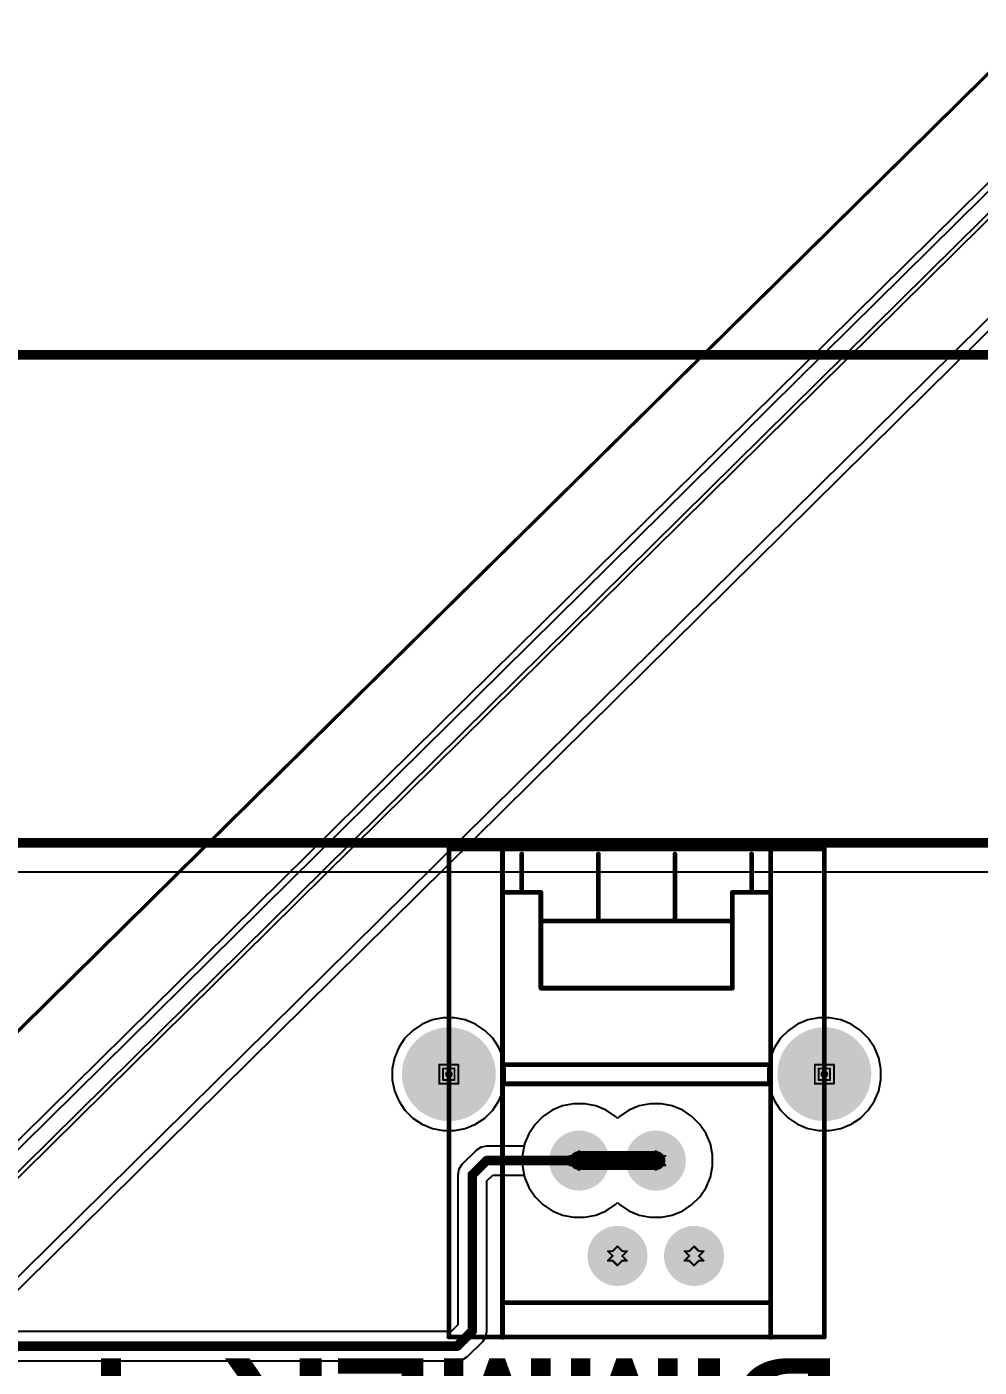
# Model space of a CAD drawing. Header units: inches. Extents: x 0 to 212, y 0 to 208.
# Drawn here: x 5.548 to 6.546, y 3.627 to 5.033 of the extents above; entities that cross this region are included whole.
import ezdxf

# ---------------------------------------------------------------- set-up
doc = ezdxf.new("R2010")
doc.units = ezdxf.units.IN
doc.header["$MEASUREMENT"] = 0
for name, color, linetype in [('Board Outline', 216, 'Continuous'), ('Bottom Layer', 5, 'Continuous'), ('Bottom Solder', 6, 'Continuous'), ('Dimensions', 6, 'Continuous'), ('Drill Drawing', 1, 'Continuous'), ('Multi-Layer', 9, 'Continuous'), ('Pad Holes', 156, 'Continuous'), ('Top Layer', 1, 'Continuous'), ('Top Overlay', 2, 'Continuous'), ('Top Solder', 216, 'Continuous')]:
    doc.layers.add(name, color=color, linetype=linetype)
doc.styles.add('Arial Black_Bold', font='', dxfattribs={"height": 0.2})
doc.styles.get('Arial Black_Bold').set_extended_font_data('Arial Black', bold=True)

# ---------------------------------------------------------------- blocks, each defined once
blk = doc.blocks.new('28_UFQFPN__4_4__11')
at = {"layer": 'Top Solder'}
for p in [(-0.0685, 0.0674), (-0.0625, -0.0507), (-0.0507, 0.0871), (-0.0507, -0.0625), (0.0615, -0.0625), (0.0674, 0.0871), (0.0871, 0.0674), (0.0871, -0.0507)]:
    blk.add_line(p, (207.6842, 205.1659), dxfattribs=at)
blk = doc.blocks.new('R_RJ11R04P_A802_101')
at = {"layer": 'Bottom Layer'}
h = blk.add_hatch(color=5, dxfattribs=at)
edge = h.paths.add_edge_path()
edge.add_arc((-0.0602, 0.0953), 0.0295, 0, 360)
h = blk.add_hatch(color=5, dxfattribs=at)
edge = h.paths.add_edge_path()
edge.add_arc((0.0201, 0.0953), 0.0295, 0, 360)
h = blk.add_hatch(color=5, dxfattribs=at)
edge = h.paths.add_edge_path()
edge.add_arc((-0.0201, -0.0047), 0.0295, 0, 360)
h = blk.add_hatch(color=5, dxfattribs=at)
edge = h.paths.add_edge_path()
edge.add_arc((0.0602, -0.0047), 0.0295, 0, 360)
at = {"layer": 'Bottom Solder'}
h = blk.add_hatch(color=6, dxfattribs=at)
edge = h.paths.add_edge_path()
edge.add_arc((-0.0602, 0.0953), 0.0315, 0, 360)
h = blk.add_hatch(color=6, dxfattribs=at)
edge = h.paths.add_edge_path()
edge.add_arc((0.0201, 0.0953), 0.0315, 0, 360)
h = blk.add_hatch(color=6, dxfattribs=at)
edge = h.paths.add_edge_path()
edge.add_arc((-0.0201, -0.0047), 0.0315, 0, 360)
h = blk.add_hatch(color=6, dxfattribs=at)
edge = h.paths.add_edge_path()
edge.add_arc((0.0602, -0.0047), 0.0315, 0, 360)
h = blk.add_hatch(color=6, dxfattribs=at)
edge = h.paths.add_edge_path()
edge.add_arc((-0.1968, -0.0953), 0.004, 0, 360)
h = blk.add_hatch(color=6, dxfattribs=at)
edge = h.paths.add_edge_path()
edge.add_arc((0.1968, -0.0953), 0.004, 0, 360)
at = {"layer": 'Multi-Layer'}
h = blk.add_hatch(color=9, dxfattribs=at)
edge = h.paths.add_edge_path()
edge.add_arc((-0.0602, 0.0953), 0.0295, 0, 360)
h = blk.add_hatch(color=9, dxfattribs=at)
edge = h.paths.add_edge_path()
edge.add_arc((0.0201, 0.0953), 0.0295, 0, 360)
h = blk.add_hatch(color=9, dxfattribs=at)
edge = h.paths.add_edge_path()
edge.add_arc((-0.0201, -0.0047), 0.0295, 0, 360)
h = blk.add_hatch(color=9, dxfattribs=at)
edge = h.paths.add_edge_path()
edge.add_arc((0.0602, -0.0047), 0.0295, 0, 360)
at = {"layer": 'Pad Holes'}
h = blk.add_hatch(color=7, dxfattribs=at)
edge = h.paths.add_edge_path()
edge.add_arc((-0.0602, 0.0953), 0.0177, 0, 360)
h = blk.add_hatch(color=7, dxfattribs=at)
edge = h.paths.add_edge_path()
edge.add_arc((0.0201, 0.0953), 0.0177, 0, 360)
h = blk.add_hatch(color=7, dxfattribs=at)
edge = h.paths.add_edge_path()
edge.add_arc((-0.0201, -0.0047), 0.0177, 0, 360)
h = blk.add_hatch(color=7, dxfattribs=at)
edge = h.paths.add_edge_path()
edge.add_arc((0.0602, -0.0047), 0.0177, 0, 360)
h = blk.add_hatch(color=7, dxfattribs=at)
edge = h.paths.add_edge_path()
edge.add_arc((-0.1968, -0.0953), 0.0492, 0, 360)
h = blk.add_hatch(color=7, dxfattribs=at)
edge = h.paths.add_edge_path()
edge.add_arc((0.1968, -0.0953), 0.0492, 0, 360)
at = {"layer": 'Top Layer'}
h = blk.add_hatch(color=1, dxfattribs=at)
edge = h.paths.add_edge_path()
edge.add_arc((-0.0602, 0.0953), 0.0295, 0, 360)
h = blk.add_hatch(color=1, dxfattribs=at)
edge = h.paths.add_edge_path()
edge.add_arc((0.0201, 0.0953), 0.0295, 0, 360)
h = blk.add_hatch(color=1, dxfattribs=at)
edge = h.paths.add_edge_path()
edge.add_arc((-0.0201, -0.0047), 0.0295, 0, 360)
h = blk.add_hatch(color=1, dxfattribs=at)
edge = h.paths.add_edge_path()
edge.add_arc((0.0602, -0.0047), 0.0295, 0, 360)
at = {"layer": 'Top Solder'}
h = blk.add_hatch(color=216, dxfattribs=at)
edge = h.paths.add_edge_path()
edge.add_arc((-0.0602, 0.0953), 0.0315, 0, 360)
h = blk.add_hatch(color=216, dxfattribs=at)
edge = h.paths.add_edge_path()
edge.add_arc((0.0201, 0.0953), 0.0315, 0, 360)
h = blk.add_hatch(color=216, dxfattribs=at)
edge = h.paths.add_edge_path()
edge.add_arc((-0.0201, -0.0047), 0.0315, 0, 360)
h = blk.add_hatch(color=216, dxfattribs=at)
edge = h.paths.add_edge_path()
edge.add_arc((0.0602, -0.0047), 0.0315, 0, 360)
h = blk.add_hatch(color=216, dxfattribs=at)
edge = h.paths.add_edge_path()
edge.add_arc((-0.1968, -0.0953), 0.004, 0, 360)
h = blk.add_hatch(color=216, dxfattribs=at)
edge = h.paths.add_edge_path()
edge.add_arc((0.1968, -0.0953), 0.004, 0, 360)
at = {"layer": 'Top Overlay', "const_width": 0.005}
for points in [[(0.1968, 0.1803), (-0.1968, 0.1803)], [(-0.1968, 0.1803), (-0.1968, -0.3315)], [(-0.1406, 0.1807), (-0.1406, -0.3311)], [(0.1406, 0.1807), (0.1406, -0.3311)], [(0.1968, 0.1803), (0.1968, -0.3315)], [(0.1406, 0.1444), (-0.1406, 0.1444)], [(0.1405, -0.0852), (-0.1406, -0.0852)], [(0.1405, -0.1053), (-0.1406, -0.1053)], [(0.1004, -0.1856), (-0.1004, -0.1856)], [(-0.1004, -0.1856), (-0.1004, -0.286)], [(0.1004, -0.1856), (0.1004, -0.286)], [(0.1004, -0.2559), (-0.1004, -0.2559)], [(-0.0402, -0.2559), (-0.0402, -0.3262)], [(0.0402, -0.2559), (0.0402, -0.3262)], [(-0.1004, -0.286), (-0.1406, -0.286)], [(-0.1205, -0.286), (-0.1205, -0.3262)], [(0.1406, -0.286), (0.1004, -0.286)], [(0.1205, -0.286), (0.1205, -0.3262)], [(0.1968, -0.3315), (-0.1969, -0.3315)]]:
    blk.add_lwpolyline(points, dxfattribs=at)
at = {"layer": 'Top Overlay', "const_width": 0.0025}
for points in [[(-0.1981, 0.1803, 1), (-0.1956, 0.1803, 1)], [(-0.1981, 0.1803, 1), (-0.1956, 0.1803, 1)], [(-0.1418, 0.1807, 1), (-0.1393, 0.1807, 1)], [(0.1393, 0.1807, 1), (0.1418, 0.1807, 1)], [(0.1956, 0.1803, 1), (0.1981, 0.1803, 1)], [(0.1956, 0.1803, 1), (0.1981, 0.1803, 1)], [(-0.1418, 0.1444, 1), (-0.1393, 0.1444, 1)], [(0.1393, 0.1444, 1), (0.1418, 0.1444, 1)], [(-0.1418, -0.0852, 1), (-0.1393, -0.0852, 1)], [(0.1393, -0.0852, 1), (0.1418, -0.0852, 1)], [(-0.1418, -0.1053, 1), (-0.1393, -0.1053, 1)], [(0.1393, -0.1053, 1), (0.1418, -0.1053, 1)], [(-0.1016, -0.1856, 1), (-0.0991, -0.1856, 1)], [(-0.1016, -0.1856, 1), (-0.0991, -0.1856, 1)], [(0.0991, -0.1856, 1), (0.1016, -0.1856, 1)], [(0.0991, -0.1856, 1), (0.1016, -0.1856, 1)], [(-0.1016, -0.2559, 1), (-0.0991, -0.2559, 1)], [(-0.0414, -0.2559, 1), (-0.0389, -0.2559, 1)], [(0.0389, -0.2559, 1), (0.0414, -0.2559, 1)], [(0.0991, -0.2559, 1), (0.1016, -0.2559, 1)], [(-0.1418, -0.286, 1), (-0.1393, -0.286, 1)], [(-0.1217, -0.286, 1), (-0.1192, -0.286, 1)], [(-0.1016, -0.286, 1), (-0.0991, -0.286, 1)], [(-0.1016, -0.286, 1), (-0.0991, -0.286, 1)], [(0.0991, -0.286, 1), (0.1016, -0.286, 1)], [(0.0991, -0.286, 1), (0.1016, -0.286, 1)], [(0.1192, -0.286, 1), (0.1217, -0.286, 1)], [(0.1393, -0.286, 1), (0.1418, -0.286, 1)], [(-0.1981, -0.3315, 1), (-0.1956, -0.3315, 1)], [(-0.1981, -0.3315, 1), (-0.1956, -0.3315, 1)], [(-0.1418, -0.3311, 1), (-0.1393, -0.3311, 1)], [(-0.1217, -0.3262, 1), (-0.1192, -0.3262, 1)], [(-0.0414, -0.3262, 1), (-0.0389, -0.3262, 1)], [(0.0389, -0.3262, 1), (0.0414, -0.3262, 1)], [(0.1192, -0.3262, 1), (0.1217, -0.3262, 1)], [(0.1393, -0.3311, 1), (0.1418, -0.3311, 1)], [(0.1956, -0.3315, 1), (0.1981, -0.3315, 1)], [(0.1956, -0.3315, 1), (0.1981, -0.3315, 1)]]:
    blk.add_lwpolyline(points, format="xyb", close=True, dxfattribs=at)

msp = doc.modelspace()

# ---------------------------------------------------------------- linework, layer by layer
at = {"layer": 'Board Outline', "const_width": 0.01}
msp.add_lwpolyline([(-0.1578, 4.1769), (8.1099, 4.1769)], dxfattribs=at)
at = {"layer": 'Bottom Layer'}
for p, q in [((0.1045, 4.1466), (7.8534, 4.1466)), ((5.9842, 3.9934), (5.9728, 3.9911)), ((5.9959, 3.9934), (5.9842, 3.9934)), ((6.0073, 3.9911), (5.9959, 3.9934)), ((6.3779, 3.9934), (6.3665, 3.9911)), ((6.3896, 3.9934), (6.3779, 3.9934)), ((6.401, 3.9911), (6.3896, 3.9934)), ((5.9523, 3.9802), (5.944, 3.9719)), ((5.962, 3.9867), (5.9523, 3.9802)), ((5.9728, 3.9911), (5.962, 3.9867)), ((6.0181, 3.9867), (6.0073, 3.9911)), ((6.0278, 3.9802), (6.0181, 3.9867)), ((6.036, 3.9719), (6.0278, 3.9802)), ((6.346, 3.9802), (6.3377, 3.9719)), ((6.3557, 3.9867), (6.346, 3.9802)), ((6.3665, 3.9911), (6.3557, 3.9867)), ((6.4118, 3.9867), (6.401, 3.9911)), ((6.4215, 3.9802), (6.4118, 3.9867)), ((6.4297, 3.9719), (6.4215, 3.9802)), ((5.944, 3.9719), (5.9376, 3.9622)), ((6.0425, 3.9622), (6.036, 3.9719)), ((6.3377, 3.9719), (6.3313, 3.9622)), ((6.4362, 3.9622), (6.4297, 3.9719)), ((5.9331, 3.9515), (5.9308, 3.94)), ((5.9376, 3.9622), (5.9331, 3.9515)), ((6.047, 3.9515), (6.0425, 3.9622)), ((6.0492, 3.94), (6.047, 3.9515)), ((6.3268, 3.9515), (6.3245, 3.94)), ((6.3313, 3.9622), (6.3268, 3.9515)), ((6.4407, 3.9515), (6.4362, 3.9622)), ((6.4429, 3.94), (6.4407, 3.9515)), ((5.9308, 3.94), (5.9308, 3.9284)), ((6.0492, 3.9284), (6.0492, 3.94)), ((6.3245, 3.94), (6.3245, 3.9284)), ((6.4429, 3.9284), (6.4429, 3.94)), ((5.9308, 3.9284), (5.9331, 3.9169)), ((6.047, 3.9169), (6.0492, 3.9284)), ((6.3245, 3.9284), (6.3268, 3.9169)), ((6.4407, 3.9169), (6.4429, 3.9284)), ((5.9331, 3.9169), (5.9376, 3.9062)), ((6.0425, 3.9062), (6.047, 3.9169)), ((6.3268, 3.9169), (6.3313, 3.9062)), ((6.4362, 3.9062), (6.4407, 3.9169)), ((5.9376, 3.9062), (5.944, 3.8965)), ((5.944, 3.8965), (5.9523, 3.8882)), ((6.0278, 3.8882), (6.036, 3.8965)), ((6.036, 3.8965), (6.0425, 3.9062)), ((6.0984, 3.8964), (6.0887, 3.8899)), ((6.1093, 3.9009), (6.0984, 3.8964)), ((6.1208, 3.9032), (6.1093, 3.9009)), ((6.1325, 3.9032), (6.1208, 3.9032)), ((6.144, 3.9009), (6.1325, 3.9032)), ((6.1548, 3.8964), (6.144, 3.9009)), ((6.1646, 3.8899), (6.1548, 3.8964)), ((6.1788, 3.8964), (6.169, 3.8899)), ((6.1896, 3.9009), (6.1788, 3.8964)), ((6.2011, 3.9032), (6.1896, 3.9009)), ((6.2128, 3.9032), (6.2011, 3.9032)), ((6.2243, 3.9009), (6.2128, 3.9032)), ((6.2352, 3.8964), (6.2243, 3.9009)), ((6.2449, 3.8899), (6.2352, 3.8964)), ((6.3313, 3.9062), (6.3377, 3.8965)), ((6.3377, 3.8965), (6.346, 3.8882)), ((6.4215, 3.8882), (6.4297, 3.8965)), ((6.4297, 3.8965), (6.4362, 3.9062)), ((5.9523, 3.8882), (5.962, 3.8817)), ((5.962, 3.8817), (5.9728, 3.8773)), ((6.0073, 3.8773), (6.0181, 3.8817)), ((6.0181, 3.8817), (6.0278, 3.8882)), ((6.0804, 3.8816), (6.0739, 3.8718)), ((6.0887, 3.8899), (6.0804, 3.8816)), ((6.1668, 3.8877), (6.1646, 3.8899)), ((6.169, 3.8899), (6.1668, 3.8877)), ((6.2532, 3.8816), (6.2449, 3.8899)), ((6.2597, 3.8718), (6.2532, 3.8816)), ((6.346, 3.8882), (6.3557, 3.8817)), ((6.3557, 3.8817), (6.3665, 3.8773)), ((6.401, 3.8773), (6.4118, 3.8817)), ((6.4118, 3.8817), (6.4215, 3.8882)), ((5.9728, 3.8773), (5.9842, 3.875)), ((5.9842, 3.875), (5.9959, 3.875)), ((5.9959, 3.875), (6.0073, 3.8773)), ((6.0739, 3.8718), (6.0694, 3.861)), ((6.2642, 3.861), (6.2597, 3.8718)), ((6.3665, 3.8773), (6.3779, 3.875)), ((6.3779, 3.875), (6.3896, 3.875)), ((6.3896, 3.875), (6.401, 3.8773)), ((6.0189, 3.8545), (6.0038, 3.8394)), ((6.0238, 3.8578), (6.0189, 3.8545)), ((6.0297, 3.8589), (6.0238, 3.8578)), ((6.069, 3.8589), (6.0297, 3.8589)), ((6.0694, 3.861), (6.069, 3.8589)), ((6.2665, 3.8495), (6.2642, 3.861)), ((6.0038, 3.8394), (6.0005, 3.8345)), ((6.2665, 3.8378), (6.2665, 3.8495)), ((6.0005, 3.8345), (5.9994, 3.8286)), ((5.9994, 3.8286), (5.9994, 3.6712)), ((6.0299, 3.8223), (6.036, 3.8284)), ((6.036, 3.8284), (6.069, 3.8284)), ((6.069, 3.8284), (6.0694, 3.8263)), ((6.0694, 3.8263), (6.0739, 3.8155)), ((6.2597, 3.8155), (6.2642, 3.8263)), ((6.2642, 3.8263), (6.2665, 3.8378)), ((6.0299, 3.6648), (6.0299, 3.8223)), ((6.0739, 3.8155), (6.0804, 3.8057)), ((6.2532, 3.8057), (6.2597, 3.8155)), ((6.0804, 3.8057), (6.0887, 3.7974)), ((6.0887, 3.7974), (6.0984, 3.7909)), ((6.1548, 3.7909), (6.1646, 3.7974)), ((6.1646, 3.7974), (6.1668, 3.7996)), ((6.1668, 3.7996), (6.169, 3.7974)), ((6.169, 3.7974), (6.1788, 3.7909)), ((6.2352, 3.7909), (6.2449, 3.7974)), ((6.2449, 3.7974), (6.2532, 3.8057)), ((6.0984, 3.7909), (6.1093, 3.7864)), ((6.1093, 3.7864), (6.1208, 3.7841)), ((6.1208, 3.7841), (6.1325, 3.7841)), ((6.1325, 3.7841), (6.144, 3.7864)), ((6.144, 3.7864), (6.1548, 3.7909)), ((6.1788, 3.7909), (6.1896, 3.7864)), ((6.1896, 3.7864), (6.2011, 3.7841)), ((6.2011, 3.7841), (6.2128, 3.7841)), ((6.2128, 3.7841), (6.2243, 3.7864)), ((6.2243, 3.7864), (6.2352, 3.7909)), ((5.9994, 3.6712), (5.9925, 3.6643)), ((5.9925, 3.6643), (4.9614, 3.6643)), ((6.0255, 3.654), (6.0288, 3.659)), ((6.0288, 3.659), (6.0299, 3.6648)), ((6.0096, 3.6382), (6.0255, 3.654)), ((4.9677, 3.6337), (5.9988, 3.6337)), ((5.9988, 3.6337), (6.0047, 3.6349)), ((6.0047, 3.6349), (6.0096, 3.6382))]:
    msp.add_line(p, q, dxfattribs=at)
for points, const_width in [([(6.1266, 3.8436), (6.207, 3.8436)], 0.02), ([(6.0146, 3.8286), (6.0297, 3.8436)], 0.01), ([(6.0297, 3.8436), (6.1266, 3.8436)], 0.01), ([(6.0146, 3.6648), (6.0146, 3.8286)], 0.01), ([(5.9988, 3.649), (6.0146, 3.6648)], 0.01), ([(4.9614, 3.649), (5.9988, 3.649)], 0.01)]:
    msp.add_lwpolyline(points, dxfattribs=dict(at, const_width=const_width))
for points, const_width in [([(6.1216, 3.8436, 1), (6.1316, 3.8436, 1)], 0.01), ([(6.202, 3.8436, 1), (6.212, 3.8436, 1)], 0.01), ([(6.0272, 3.8436, 1), (6.0322, 3.8436, 1)], 0.005), ([(6.0272, 3.8436, 1), (6.0322, 3.8436, 1)], 0.005), ([(6.1241, 3.8436, 1), (6.1291, 3.8436, 1)], 0.005), ([(6.0121, 3.8286, 1), (6.0171, 3.8286, 1)], 0.005), ([(6.0121, 3.8286, 1), (6.0171, 3.8286, 1)], 0.005), ([(6.0121, 3.6648, 1), (6.0171, 3.6648, 1)], 0.005), ([(6.0121, 3.6648, 1), (6.0171, 3.6648, 1)], 0.005), ([(5.9963, 3.649, 1), (6.0013, 3.649, 1)], 0.005), ([(5.9963, 3.649, 1), (6.0013, 3.649, 1)], 0.005)]:
    msp.add_lwpolyline(points, format="xyb", close=True, dxfattribs=dict(at, const_width=const_width))
at = {"layer": 'Dimensions', "const_width": 0.01}
msp.add_lwpolyline([(4.3426, 4.6887), (8.1099, 4.6887)], dxfattribs=at)
at = {"layer": 'Drill Drawing', "const_width": 0.002}
for points in [[(5.98, 3.9442), (6, 3.9442)], [(5.98, 3.9242), (5.98, 3.9442)], [(5.984, 3.9402), (5.996, 3.9402)], [(5.984, 3.9282), (5.984, 3.9402)], [(5.996, 3.9282), (5.996, 3.9402)], [(6, 3.9242), (6, 3.9442)], [(6.3737, 3.9442), (6.3937, 3.9442)], [(6.3737, 3.9242), (6.3737, 3.9442)], [(6.3777, 3.9402), (6.3897, 3.9402)], [(6.3777, 3.9282), (6.3777, 3.9402)], [(6.3897, 3.9282), (6.3897, 3.9402)], [(6.3937, 3.9242), (6.3937, 3.9442)], [(5.98, 3.9242), (6, 3.9242)], [(5.984, 3.9282), (5.996, 3.9282)], [(6.3737, 3.9242), (6.3937, 3.9242)], [(6.3777, 3.9282), (6.3897, 3.9282)], [(6.1216, 3.8486), (6.1266, 3.8536)], [(6.1266, 3.8536), (6.1316, 3.8486)], [(6.202, 3.8486), (6.207, 3.8536)], [(6.207, 3.8536), (6.212, 3.8486)], [(6.1166, 3.8486), (6.1216, 3.8436)], [(6.1166, 3.8486), (6.1216, 3.8486)], [(6.1166, 3.8386), (6.1216, 3.8436)], [(6.1166, 3.8386), (6.1216, 3.8386)], [(6.1216, 3.8386), (6.1266, 3.8336)], [(6.1266, 3.8336), (6.1316, 3.8386)], [(6.1316, 3.8486), (6.1366, 3.8486)], [(6.1316, 3.8436), (6.1366, 3.8486)], [(6.1316, 3.8436), (6.1366, 3.8386)], [(6.1316, 3.8386), (6.1366, 3.8386)], [(6.197, 3.8486), (6.202, 3.8436)], [(6.197, 3.8486), (6.202, 3.8486)], [(6.197, 3.8386), (6.202, 3.8436)], [(6.197, 3.8386), (6.202, 3.8386)], [(6.202, 3.8386), (6.207, 3.8336)], [(6.207, 3.8336), (6.212, 3.8386)], [(6.212, 3.8486), (6.217, 3.8486)], [(6.212, 3.8436), (6.217, 3.8486)], [(6.212, 3.8436), (6.217, 3.8386)], [(6.212, 3.8386), (6.217, 3.8386)], [(6.1618, 3.7486), (6.1668, 3.7536)], [(6.1668, 3.7536), (6.1718, 3.7486)], [(6.2421, 3.7486), (6.2471, 3.7536)], [(6.2471, 3.7536), (6.2521, 3.7486)], [(6.1568, 3.7486), (6.1618, 3.7436)], [(6.1568, 3.7486), (6.1618, 3.7486)], [(6.1568, 3.7386), (6.1618, 3.7436)], [(6.1718, 3.7486), (6.1768, 3.7486)], [(6.1718, 3.7436), (6.1768, 3.7486)], [(6.1718, 3.7436), (6.1768, 3.7386)], [(6.2371, 3.7486), (6.2421, 3.7436)], [(6.2371, 3.7486), (6.2421, 3.7486)], [(6.2371, 3.7386), (6.2421, 3.7436)], [(6.2521, 3.7486), (6.2571, 3.7486)], [(6.2521, 3.7436), (6.2571, 3.7486)], [(6.2521, 3.7436), (6.2571, 3.7386)], [(6.1568, 3.7386), (6.1618, 3.7386)], [(6.1618, 3.7386), (6.1668, 3.7336)], [(6.1668, 3.7336), (6.1718, 3.7386)], [(6.1718, 3.7386), (6.1768, 3.7386)], [(6.2371, 3.7386), (6.2421, 3.7386)], [(6.2421, 3.7386), (6.2471, 3.7336)], [(6.2471, 3.7336), (6.2521, 3.7386)], [(6.2521, 3.7386), (6.2571, 3.7386)]]:
    msp.add_lwpolyline(points, dxfattribs=at)
at = {"layer": 'Drill Drawing', "const_width": 0.001}
for points in [[(5.9795, 3.9442, 1), (5.9805, 3.9442, 1)], [(5.9795, 3.9442, 1), (5.9805, 3.9442, 1)], [(5.9835, 3.9402, 1), (5.9845, 3.9402, 1)], [(5.9835, 3.9402, 1), (5.9845, 3.9402, 1)], [(5.9955, 3.9402, 1), (5.9965, 3.9402, 1)], [(5.9955, 3.9402, 1), (5.9965, 3.9402, 1)], [(5.9995, 3.9442, 1), (6.0005, 3.9442, 1)], [(5.9995, 3.9442, 1), (6.0005, 3.9442, 1)], [(6.3732, 3.9442, 1), (6.3742, 3.9442, 1)], [(6.3732, 3.9442, 1), (6.3742, 3.9442, 1)], [(6.3772, 3.9402, 1), (6.3782, 3.9402, 1)], [(6.3772, 3.9402, 1), (6.3782, 3.9402, 1)], [(6.3892, 3.9402, 1), (6.3902, 3.9402, 1)], [(6.3892, 3.9402, 1), (6.3902, 3.9402, 1)], [(6.3932, 3.9442, 1), (6.3942, 3.9442, 1)], [(6.3932, 3.9442, 1), (6.3942, 3.9442, 1)], [(5.9795, 3.9242, 1), (5.9805, 3.9242, 1)], [(5.9795, 3.9242, 1), (5.9805, 3.9242, 1)], [(5.9835, 3.9282, 1), (5.9845, 3.9282, 1)], [(5.9835, 3.9282, 1), (5.9845, 3.9282, 1)], [(5.9955, 3.9282, 1), (5.9965, 3.9282, 1)], [(5.9955, 3.9282, 1), (5.9965, 3.9282, 1)], [(5.9995, 3.9242, 1), (6.0005, 3.9242, 1)], [(5.9995, 3.9242, 1), (6.0005, 3.9242, 1)], [(6.3732, 3.9242, 1), (6.3742, 3.9242, 1)], [(6.3732, 3.9242, 1), (6.3742, 3.9242, 1)], [(6.3772, 3.9282, 1), (6.3782, 3.9282, 1)], [(6.3772, 3.9282, 1), (6.3782, 3.9282, 1)], [(6.3892, 3.9282, 1), (6.3902, 3.9282, 1)], [(6.3892, 3.9282, 1), (6.3902, 3.9282, 1)], [(6.3932, 3.9242, 1), (6.3942, 3.9242, 1)], [(6.3932, 3.9242, 1), (6.3942, 3.9242, 1)], [(6.1261, 3.8536, 1), (6.1271, 3.8536, 1)], [(6.1261, 3.8536, 1), (6.1271, 3.8536, 1)], [(6.2065, 3.8536, 1), (6.2075, 3.8536, 1)], [(6.2065, 3.8536, 1), (6.2075, 3.8536, 1)], [(6.1161, 3.8486, 1), (6.1171, 3.8486, 1)], [(6.1161, 3.8486, 1), (6.1171, 3.8486, 1)], [(6.1161, 3.8386, 1), (6.1171, 3.8386, 1)], [(6.1161, 3.8386, 1), (6.1171, 3.8386, 1)], [(6.1211, 3.8486, 1), (6.1221, 3.8486, 1)], [(6.1211, 3.8486, 1), (6.1221, 3.8486, 1)], [(6.1211, 3.8436, 1), (6.1221, 3.8436, 1)], [(6.1211, 3.8436, 1), (6.1221, 3.8436, 1)], [(6.1211, 3.8386, 1), (6.1221, 3.8386, 1)], [(6.1211, 3.8386, 1), (6.1221, 3.8386, 1)], [(6.1311, 3.8486, 1), (6.1321, 3.8486, 1)], [(6.1311, 3.8486, 1), (6.1321, 3.8486, 1)], [(6.1311, 3.8436, 1), (6.1321, 3.8436, 1)], [(6.1311, 3.8436, 1), (6.1321, 3.8436, 1)], [(6.1311, 3.8386, 1), (6.1321, 3.8386, 1)], [(6.1311, 3.8386, 1), (6.1321, 3.8386, 1)], [(6.1361, 3.8486, 1), (6.1371, 3.8486, 1)], [(6.1361, 3.8486, 1), (6.1371, 3.8486, 1)], [(6.1361, 3.8386, 1), (6.1371, 3.8386, 1)], [(6.1361, 3.8386, 1), (6.1371, 3.8386, 1)], [(6.1965, 3.8486, 1), (6.1975, 3.8486, 1)], [(6.1965, 3.8486, 1), (6.1975, 3.8486, 1)], [(6.1965, 3.8386, 1), (6.1975, 3.8386, 1)], [(6.1965, 3.8386, 1), (6.1975, 3.8386, 1)], [(6.2015, 3.8486, 1), (6.2025, 3.8486, 1)], [(6.2015, 3.8486, 1), (6.2025, 3.8486, 1)], [(6.2015, 3.8436, 1), (6.2025, 3.8436, 1)], [(6.2015, 3.8436, 1), (6.2025, 3.8436, 1)], [(6.2015, 3.8386, 1), (6.2025, 3.8386, 1)], [(6.2015, 3.8386, 1), (6.2025, 3.8386, 1)], [(6.2115, 3.8486, 1), (6.2125, 3.8486, 1)], [(6.2115, 3.8486, 1), (6.2125, 3.8486, 1)], [(6.2115, 3.8436, 1), (6.2125, 3.8436, 1)], [(6.2115, 3.8436, 1), (6.2125, 3.8436, 1)], [(6.2115, 3.8386, 1), (6.2125, 3.8386, 1)], [(6.2115, 3.8386, 1), (6.2125, 3.8386, 1)], [(6.2165, 3.8486, 1), (6.2175, 3.8486, 1)], [(6.2165, 3.8486, 1), (6.2175, 3.8486, 1)], [(6.2165, 3.8386, 1), (6.2175, 3.8386, 1)], [(6.2165, 3.8386, 1), (6.2175, 3.8386, 1)], [(6.1261, 3.8336, 1), (6.1271, 3.8336, 1)], [(6.1261, 3.8336, 1), (6.1271, 3.8336, 1)], [(6.2065, 3.8336, 1), (6.2075, 3.8336, 1)], [(6.2065, 3.8336, 1), (6.2075, 3.8336, 1)], [(6.1663, 3.7536, 1), (6.1673, 3.7536, 1)], [(6.1663, 3.7536, 1), (6.1673, 3.7536, 1)], [(6.2466, 3.7536, 1), (6.2476, 3.7536, 1)], [(6.2466, 3.7536, 1), (6.2476, 3.7536, 1)], [(6.1563, 3.7486, 1), (6.1573, 3.7486, 1)], [(6.1563, 3.7486, 1), (6.1573, 3.7486, 1)], [(6.1613, 3.7486, 1), (6.1623, 3.7486, 1)], [(6.1613, 3.7486, 1), (6.1623, 3.7486, 1)], [(6.1613, 3.7436, 1), (6.1623, 3.7436, 1)], [(6.1613, 3.7436, 1), (6.1623, 3.7436, 1)], [(6.1713, 3.7486, 1), (6.1723, 3.7486, 1)], [(6.1713, 3.7486, 1), (6.1723, 3.7486, 1)], [(6.1713, 3.7436, 1), (6.1723, 3.7436, 1)], [(6.1713, 3.7436, 1), (6.1723, 3.7436, 1)], [(6.1763, 3.7486, 1), (6.1773, 3.7486, 1)], [(6.1763, 3.7486, 1), (6.1773, 3.7486, 1)], [(6.2366, 3.7486, 1), (6.2376, 3.7486, 1)], [(6.2366, 3.7486, 1), (6.2376, 3.7486, 1)], [(6.2416, 3.7486, 1), (6.2426, 3.7486, 1)], [(6.2416, 3.7486, 1), (6.2426, 3.7486, 1)], [(6.2416, 3.7436, 1), (6.2426, 3.7436, 1)], [(6.2416, 3.7436, 1), (6.2426, 3.7436, 1)], [(6.2516, 3.7486, 1), (6.2526, 3.7486, 1)], [(6.2516, 3.7486, 1), (6.2526, 3.7486, 1)], [(6.2516, 3.7436, 1), (6.2526, 3.7436, 1)], [(6.2516, 3.7436, 1), (6.2526, 3.7436, 1)], [(6.2566, 3.7486, 1), (6.2576, 3.7486, 1)], [(6.2566, 3.7486, 1), (6.2576, 3.7486, 1)], [(6.1563, 3.7386, 1), (6.1573, 3.7386, 1)], [(6.1563, 3.7386, 1), (6.1573, 3.7386, 1)], [(6.1613, 3.7386, 1), (6.1623, 3.7386, 1)], [(6.1613, 3.7386, 1), (6.1623, 3.7386, 1)], [(6.1663, 3.7336, 1), (6.1673, 3.7336, 1)], [(6.1663, 3.7336, 1), (6.1673, 3.7336, 1)], [(6.1713, 3.7386, 1), (6.1723, 3.7386, 1)], [(6.1713, 3.7386, 1), (6.1723, 3.7386, 1)], [(6.1763, 3.7386, 1), (6.1773, 3.7386, 1)], [(6.1763, 3.7386, 1), (6.1773, 3.7386, 1)], [(6.2366, 3.7386, 1), (6.2376, 3.7386, 1)], [(6.2366, 3.7386, 1), (6.2376, 3.7386, 1)], [(6.2416, 3.7386, 1), (6.2426, 3.7386, 1)], [(6.2416, 3.7386, 1), (6.2426, 3.7386, 1)], [(6.2466, 3.7336, 1), (6.2476, 3.7336, 1)], [(6.2466, 3.7336, 1), (6.2476, 3.7336, 1)], [(6.2516, 3.7386, 1), (6.2526, 3.7386, 1)], [(6.2516, 3.7386, 1), (6.2526, 3.7386, 1)], [(6.2566, 3.7386, 1), (6.2576, 3.7386, 1)], [(6.2566, 3.7386, 1), (6.2576, 3.7386, 1)]]:
    msp.add_lwpolyline(points, format="xyb", close=True, dxfattribs=at)
at = {"layer": 'Top Layer'}
for p, q in [((0.1045, 4.1466), (7.1789, 4.1466)), ((5.9842, 3.9934), (5.9728, 3.9911)), ((5.9959, 3.9934), (5.9842, 3.9934)), ((6.0073, 3.9911), (5.9959, 3.9934)), ((6.3779, 3.9934), (6.3665, 3.9911)), ((6.3896, 3.9934), (6.3779, 3.9934)), ((6.401, 3.9911), (6.3896, 3.9934)), ((5.9523, 3.9802), (5.944, 3.9719)), ((5.962, 3.9867), (5.9523, 3.9802)), ((5.9728, 3.9911), (5.962, 3.9867)), ((6.0181, 3.9867), (6.0073, 3.9911)), ((6.0278, 3.9802), (6.0181, 3.9867)), ((6.036, 3.9719), (6.0278, 3.9802)), ((6.346, 3.9802), (6.3377, 3.9719)), ((6.3557, 3.9867), (6.346, 3.9802)), ((6.3665, 3.9911), (6.3557, 3.9867)), ((6.4118, 3.9867), (6.401, 3.9911)), ((6.4215, 3.9802), (6.4118, 3.9867)), ((6.4297, 3.9719), (6.4215, 3.9802)), ((5.944, 3.9719), (5.9376, 3.9622)), ((6.0425, 3.9622), (6.036, 3.9719)), ((6.3377, 3.9719), (6.3313, 3.9622)), ((6.4362, 3.9622), (6.4297, 3.9719)), ((5.9331, 3.9515), (5.9308, 3.94)), ((5.9376, 3.9622), (5.9331, 3.9515)), ((6.047, 3.9515), (6.0425, 3.9622)), ((6.0492, 3.94), (6.047, 3.9515)), ((6.3268, 3.9515), (6.3245, 3.94)), ((6.3313, 3.9622), (6.3268, 3.9515)), ((6.4407, 3.9515), (6.4362, 3.9622)), ((6.4429, 3.94), (6.4407, 3.9515)), ((5.9308, 3.94), (5.9308, 3.9284)), ((6.0492, 3.9284), (6.0492, 3.94)), ((6.3245, 3.94), (6.3245, 3.9284)), ((6.4429, 3.9284), (6.4429, 3.94)), ((5.9308, 3.9284), (5.9331, 3.9169)), ((6.047, 3.9169), (6.0492, 3.9284)), ((6.3245, 3.9284), (6.3268, 3.9169)), ((6.4407, 3.9169), (6.4429, 3.9284)), ((5.9331, 3.9169), (5.9376, 3.9062)), ((6.0425, 3.9062), (6.047, 3.9169)), ((6.3268, 3.9169), (6.3313, 3.9062)), ((6.4362, 3.9062), (6.4407, 3.9169)), ((5.9376, 3.9062), (5.944, 3.8965)), ((5.944, 3.8965), (5.9523, 3.8882)), ((6.0278, 3.8882), (6.036, 3.8965)), ((6.036, 3.8965), (6.0425, 3.9062)), ((6.0984, 3.8964), (6.0887, 3.8899)), ((6.1093, 3.9009), (6.0984, 3.8964)), ((6.1208, 3.9032), (6.1093, 3.9009)), ((6.1325, 3.9032), (6.1208, 3.9032)), ((6.144, 3.9009), (6.1325, 3.9032)), ((6.1548, 3.8964), (6.144, 3.9009)), ((6.1646, 3.8899), (6.1548, 3.8964)), ((6.1788, 3.8964), (6.169, 3.8899)), ((6.1896, 3.9009), (6.1788, 3.8964)), ((6.2011, 3.9032), (6.1896, 3.9009)), ((6.2128, 3.9032), (6.2011, 3.9032)), ((6.2243, 3.9009), (6.2128, 3.9032)), ((6.2352, 3.8964), (6.2243, 3.9009)), ((6.2449, 3.8899), (6.2352, 3.8964)), ((6.3313, 3.9062), (6.3377, 3.8965)), ((6.3377, 3.8965), (6.346, 3.8882)), ((6.4215, 3.8882), (6.4297, 3.8965)), ((6.4297, 3.8965), (6.4362, 3.9062)), ((5.9523, 3.8882), (5.962, 3.8817)), ((5.962, 3.8817), (5.9728, 3.8773)), ((6.0073, 3.8773), (6.0181, 3.8817)), ((6.0181, 3.8817), (6.0278, 3.8882)), ((6.0804, 3.8816), (6.0739, 3.8718)), ((6.0887, 3.8899), (6.0804, 3.8816)), ((6.1668, 3.8877), (6.1646, 3.8899)), ((6.169, 3.8899), (6.1668, 3.8877)), ((6.2532, 3.8816), (6.2449, 3.8899)), ((6.2597, 3.8718), (6.2532, 3.8816)), ((6.346, 3.8882), (6.3557, 3.8817)), ((6.3557, 3.8817), (6.3665, 3.8773)), ((6.401, 3.8773), (6.4118, 3.8817)), ((6.4118, 3.8817), (6.4215, 3.8882)), ((5.9728, 3.8773), (5.9842, 3.875)), ((5.9842, 3.875), (5.9959, 3.875)), ((5.9959, 3.875), (6.0073, 3.8773)), ((6.0739, 3.8718), (6.0694, 3.861)), ((6.2642, 3.861), (6.2597, 3.8718)), ((6.3665, 3.8773), (6.3779, 3.875)), ((6.3779, 3.875), (6.3896, 3.875)), ((6.3896, 3.875), (6.401, 3.8773)), ((6.0694, 3.861), (6.0671, 3.8495)), ((6.2665, 3.8495), (6.2642, 3.861)), ((6.0671, 3.8495), (6.0671, 3.8378)), ((6.2665, 3.8378), (6.2665, 3.8495)), ((6.0671, 3.8378), (6.0694, 3.8263)), ((6.0694, 3.8263), (6.0739, 3.8155)), ((6.2597, 3.8155), (6.2642, 3.8263)), ((6.2642, 3.8263), (6.2665, 3.8378)), ((6.0739, 3.8155), (6.0804, 3.8057)), ((6.2532, 3.8057), (6.2597, 3.8155)), ((6.0804, 3.8057), (6.0887, 3.7974)), ((6.0887, 3.7974), (6.0984, 3.7909)), ((6.1548, 3.7909), (6.1646, 3.7974)), ((6.1646, 3.7974), (6.1668, 3.7996)), ((6.1668, 3.7996), (6.169, 3.7974)), ((6.169, 3.7974), (6.1788, 3.7909)), ((6.2352, 3.7909), (6.2449, 3.7974)), ((6.2449, 3.7974), (6.2532, 3.8057)), ((6.0984, 3.7909), (6.1093, 3.7864)), ((6.1093, 3.7864), (6.1208, 3.7841)), ((6.1208, 3.7841), (6.1325, 3.7841)), ((6.1325, 3.7841), (6.144, 3.7864)), ((6.144, 3.7864), (6.1548, 3.7909)), ((6.1788, 3.7909), (6.1896, 3.7864)), ((6.1896, 3.7864), (6.2011, 3.7841)), ((6.2011, 3.7841), (6.2128, 3.7841)), ((6.2128, 3.7841), (6.2243, 3.7864)), ((6.2243, 3.7864), (6.2352, 3.7909))]:
    msp.add_line(p, q, dxfattribs=at)

# ---------------------------------------------------------------- block references
msp.add_blockref('28_UFQFPN__4_4__11', (4.4271, 2.7464))
at = {"rotation": 180}
msp.add_blockref('R_RJ11R04P_A802_101', (6.1869, 3.8389), dxfattribs=at)

# ---------------------------------------------------------------- texts
at = {"layer": 'Top Overlay', "style": 'Arial Black_Bold'}
msp.add_text('DIMMER-4', height=0.1, rotation=180, dxfattribs=at).set_placement((6.4004, 3.6362))

doc.saveas('drawing.dxf')
